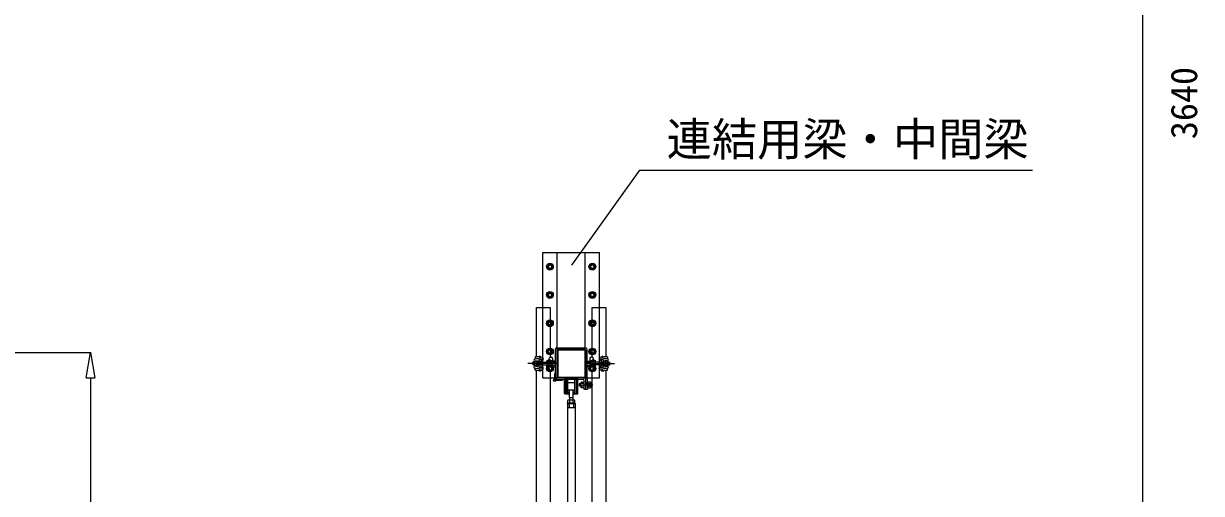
# Model space of a CAD drawing. Units: millimetres, scale not verified. Extents: x -9305 to 9305, y -6415 to 6415.
# Drawn here: x 1986 to 6151, y 401 to 2062 of the extents above; entities that cross this region are included whole.
import ezdxf
from ezdxf.enums import TextEntityAlignment as Align

# ---------------------------------------------------------------- set-up
doc = ezdxf.new("R2010")
doc.units = ezdxf.units.MM
doc.header["$LTSCALE"] = 40
doc.linetypes.add('CHAIN2', pattern=[12, 9, -1, 1, -1])
doc.linetypes.add('DOUBLE_CHAIN2', pattern=[12.8, 9, -1, 0.6, -0.6, 0.6, -1])
for name, color, linetype, lineweight in [('0-0_0', 7, 'Continuous', 9), ('0-3_CLGS-90', 7, 'Continuous', 9), ('0-6_TEXT', 7, 'Continuous', 9), ('0-9_寸法', 134, 'Continuous', 9)]:
    doc.layers.add(name, color=color, linetype=linetype, lineweight=lineweight)
doc.styles.add('ＭＳ ゴシック', font='')
doc.styles.get('ＭＳ ゴシック').set_extended_font_data('MS Gothic')

msp = doc.modelspace()

# ---------------------------------------------------------------- linework, layer by layer
at = {"layer": '0-0_0'}
for p, q in [((1656.7, 899.24), (2223.87, 899.24)), ((2222.87, 809.24), (2222.87, -3509.19))]:
    msp.add_line(p, q, dxfattribs=at)
at = {"layer": '0-0_0', "color": 134}
for p, q in [((2207.87, 809.24), (2222.87, 899.24)), ((2222.87, 899.24), (2237.87, 809.24)), ((2207.87, 809.24), (2237.87, 809.24))]:
    msp.add_line(p, q, dxfattribs=at)
at = {"layer": '0-0_0'}
msp.add_lwpolyline([(5942.88, 4346.1), (9044.87, 4346.1), (9044.87, -805.49), (5942.88, -805.49)], close=True, dxfattribs=at)
at = {"layer": '0-3_CLGS-90'}
for p, q in [((3822.2, 809.9), (3822.2, 1252.46)), ((3822.2, 1252.46), (4022.2, 1252.46)), ((3872.2, 909.9), (3872.2, 1252.46)), ((3972.2, 909.9), (3972.2, 1252.46)), ((4022.2, 809.9), (4022.2, 1252.46)), ((3858.17, 1202.46), (3852.69, 1211.96)), ((4008.17, 1202.46), (4002.69, 1211.96)), ((3836.23, 1202.46), (3841.72, 1192.96)), ((3986.23, 1202.46), (3991.72, 1192.96)), ((3836.23, 1102.46), (3841.72, 1092.96)), ((3858.17, 1102.46), (3852.69, 1111.96)), ((3986.23, 1102.46), (3991.72, 1092.96)), ((4008.17, 1102.46), (4002.69, 1111.96)), ((3799.51, 883.72), (3799.51, 1058.38)), ((3799.51, 1058.38), (3848.11, 1058.38)), ((3848.11, 1058.38), (3848.11, 882.86)), ((3996.81, 883.72), (3996.81, 1058.38)), ((3996.81, 1058.38), (4045.41, 1058.38)), ((4045.41, 1058.38), (4045.41, 882.86)), ((3836.23, 1002.46), (3841.72, 992.96)), ((3858.17, 1002.46), (3852.69, 1011.96)), ((3986.23, 1002.46), (3991.72, 992.96)), ((4008.17, 1002.46), (4002.69, 1011.96)), ((3794.68, 883.61), (3794.68, 877.01)), ((3811.48, 879.74), (3811.48, 886.86)), ((3818.13, 873.89), (3822.02, 874.57)), ((3823.67, 876.86), (3823.67, 876.54)), ((3823.67, 876.54), (3823.67, 875.17)), ((3836.23, 902.46), (3841.72, 892.96)), ((3841.72, 892.96), (3852.69, 892.96)), ((3844.98, 846.04), (3844.98, 875.19)), ((3846.48, 882.86), (3851.48, 882.86)), ((3856.48, 877.86), (3856.48, 841.86)), ((3866.16, 909.84), (3866.16, 803.83)), ((3872.16, 915.84), (3972.5, 915.84)), ((3872.8, 811.87), (3872.22, 907.87)), ((3872.51, 907.6), (3872.51, 812.2)), ((3874.2, 909.88), (3972.2, 909.88)), ((3970.21, 909.9), (3874.81, 909.9)), ((3970.21, 907.6), (3970.21, 812.2)), ((3972.21, 908.48), (3972.8, 812.49)), ((3972.51, 907.6), (3972.51, 812.2)), ((3979.15, 804.52), (3978.5, 909.87)), ((3986.23, 902.46), (3991.72, 892.96)), ((3988.54, 877.9), (3988.54, 841.9)), ((3998.54, 882.9), (3993.54, 882.9)), ((4000.04, 846.08), (4000.04, 875.23)), ((4008.17, 902.46), (4002.69, 911.96)), ((4021.35, 876.9), (4021.35, 876.58)), ((4021.35, 876.58), (4021.35, 875.21)), ((4026.89, 873.93), (4023, 874.61)), ((4033.54, 879.78), (4033.54, 886.9)), ((4050.34, 883.65), (4050.34, 877.05)), ((3786.4, 864.86), (3785.44, 863.52)), ((3786.4, 854.86), (3785.44, 856.21)), ((3794.78, 864.86), (3786.4, 864.86)), ((3794.78, 854.86), (3786.4, 854.86)), ((3795.56, 863.86), (3787.36, 863.86)), ((3795.56, 855.86), (3787.36, 855.86)), ((3794.68, 836.11), (3794.68, 842.72)), ((3796.05, 849.86), (3794.83, 851.59)), ((3796.05, 869.85), (3794.84, 868.14)), ((3796.05, 869.85), (3803.39, 869.87)), ((3803.39, 849.87), (3796.05, 849.87)), ((3804.85, 864.86), (3798.78, 864.88)), ((3804.9, 854.9), (3798.78, 854.88)), ((3799.51, 308.62), (3799.51, 836)), ((3821.7, 854.86), (3805.95, 854.86)), ((3821.76, 864.87), (3806.01, 864.87)), ((3822.5, 855.86), (3806.11, 855.86)), ((3822.54, 863.86), (3806.17, 863.86)), ((3806.48, 835.11), (3806.48, 836.35)), ((3806.62, 865.86), (3806.63, 866.86)), ((3816.48, 865.86), (3806.62, 865.86)), ((3806.62, 853.86), (3806.63, 852.87)), ((3816.48, 853.86), (3806.62, 853.86)), ((3811.48, 831.36), (3811.48, 839.86)), ((3811.59, 872.74), (3818.13, 873.89)), ((3811.59, 846.99), (3818.13, 845.84)), ((3816.48, 871.92), (3816.48, 865.86)), ((3816.48, 870.55), (3820.36, 871.24)), ((3816.48, 847.81), (3816.48, 853.86)), ((3816.48, 849.18), (3820.36, 848.49)), ((3818.13, 845.84), (3822.02, 845.15)), ((3821.7, 864.86), (3822.5, 863.86)), ((3821.7, 854.86), (3822.5, 855.86)), ((3821.7, 854.86), (3851.78, 854.86)), ((3821.76, 864.87), (3851.78, 864.87)), ((3823.67, 843.18), (3823.67, 844.55)), ((3823.67, 842.86), (3823.67, 843.18)), ((3836.23, 842.46), (3841.72, 832.96)), ((3836.32, 866.67), (3836.48, 869.86)), ((3836.32, 866.67), (3852.32, 865.86)), ((3852.32, 853.86), (3836.32, 853.06)), ((3836.48, 849.86), (3836.32, 853.06)), ((3836.48, 869.86), (3852.48, 869.06)), ((3852.48, 850.66), (3836.48, 849.86)), ((3841.72, 832.96), (3852.69, 832.96)), ((3841.98, 864.86), (3841.98, 866.38)), ((3841.98, 864.87), (3841.98, 866.38)), ((3841.98, 853.34), (3841.98, 854.86)), ((3841.98, 853.34), (3841.98, 854.86)), ((3841.98, 850.04), (3841.98, 850.14)), ((3851.48, 836.86), (3846.48, 836.86)), ((3847.98, 869.69), (3847.98, 869.29)), ((3847.98, 864.86), (3847.98, 866.08)), ((3847.98, 864.87), (3847.98, 866.08)), ((3847.98, 853.64), (3847.98, 854.86)), ((3847.98, 853.64), (3847.98, 854.86)), ((3847.98, 850.04), (3847.98, 850.44)), ((3848.11, 836.86), (3848.11, 296.02)), ((3851.78, 854.86), (3851.78, 864.87)), ((3853.28, 854.86), (3853.28, 864.87)), ((3855.71, 867.28), (3855.71, 849.28)), ((3865.61, 863.28), (3855.71, 863.28)), ((3865.61, 853.28), (3855.71, 853.28)), ((3856.48, 864.87), (3856.48, 854.86)), ((3865.61, 868.28), (3856.71, 868.28)), ((3856.71, 848.28), (3865.61, 848.28)), ((3979.01, 868.28), (3987.91, 868.28)), ((3979.01, 863.28), (3988.91, 863.28)), ((3979.01, 853.28), (3988.91, 853.28)), ((3987.91, 848.28), (3979.01, 848.28)), ((3986.23, 842.46), (3991.72, 832.96)), ((3988.54, 864.91), (3988.54, 854.9)), ((3988.91, 867.28), (3988.91, 849.28)), ((3991.74, 854.9), (3991.74, 864.91)), ((4008.54, 869.9), (3992.53, 869.1)), ((3992.53, 850.7), (4008.54, 849.9)), ((4008.7, 866.71), (3992.69, 865.9)), ((3992.69, 853.9), (4008.7, 853.1)), ((3993.24, 854.9), (3993.24, 864.91)), ((4023.26, 864.91), (3993.24, 864.91)), ((4023.32, 854.9), (3993.24, 854.9)), ((3993.54, 836.9), (3998.54, 836.9)), ((3996.81, 539.64), (3996.81, 836)), ((3997.04, 869.73), (3997.04, 869.33)), ((3997.04, 864.9), (3997.04, 866.12)), ((3997.04, 864.91), (3997.04, 866.12)), ((3997.04, 853.68), (3997.04, 854.9)), ((3997.04, 853.68), (3997.04, 854.9)), ((3997.04, 850.08), (3997.04, 850.48)), ((4008.17, 842.46), (4002.69, 851.96)), ((4003.04, 864.9), (4003.04, 866.42)), ((4003.04, 864.91), (4003.04, 866.42)), ((4003.04, 853.38), (4003.04, 854.9)), ((4003.04, 853.38), (4003.04, 854.9)), ((4008.7, 866.71), (4008.54, 869.9)), ((4008.54, 849.9), (4008.7, 853.1)), ((4021.35, 843.22), (4021.35, 844.59)), ((4021.35, 842.9), (4021.35, 843.22)), ((4022.48, 863.9), (4038.85, 863.9)), ((4023.32, 864.9), (4022.52, 863.9)), ((4023.32, 854.9), (4022.52, 855.9)), ((4022.52, 855.9), (4038.9, 855.9)), ((4026.89, 845.88), (4023, 845.19)), ((4023.26, 864.91), (4039, 864.91)), ((4023.32, 854.9), (4039.07, 854.9)), ((4028.54, 870.59), (4024.65, 871.28)), ((4028.54, 849.22), (4024.65, 848.53)), ((4033.43, 872.78), (4026.89, 873.93)), ((4033.43, 847.03), (4026.89, 845.88)), ((4028.54, 871.96), (4028.54, 865.9)), ((4028.54, 865.9), (4038.39, 865.9)), ((4028.54, 847.85), (4028.54, 853.9)), ((4028.54, 853.9), (4038.39, 853.9)), ((4033.54, 831.4), (4033.54, 839.9)), ((4038.39, 865.9), (4038.39, 866.9)), ((4038.39, 853.9), (4038.39, 852.91)), ((4038.54, 835.15), (4038.54, 836.39)), ((4040.12, 854.94), (4046.24, 854.92)), ((4040.17, 864.9), (4046.24, 864.92)), ((4048.97, 869.89), (4041.63, 869.91)), ((4041.63, 849.91), (4048.97, 849.91)), ((4045.41, 836.86), (4045.41, 433.54)), ((4048.97, 869.89), (4050.18, 868.18)), ((4048.97, 849.9), (4050.18, 851.63)), ((4049.46, 863.9), (4057.65, 863.9)), ((4049.46, 855.9), (4057.65, 855.9)), ((4050.24, 864.9), (4058.61, 864.9)), ((4050.24, 854.9), (4058.61, 854.9)), ((4050.34, 836.15), (4050.34, 842.76)), ((4058.61, 864.9), (4059.58, 863.56)), ((4058.61, 854.9), (4059.58, 856.25)), ((3822.2, 809.9), (4022.2, 809.9)), ((3866.85, 803.84), (3873.41, 810.48)), ((3866.85, 803.84), (3965.16, 804.44)), ((3868.11, 801.38), (3891.11, 801.38)), ((3874.81, 812.2), (3970.21, 812.2)), ((3874.81, 809.9), (3970.21, 809.9)), ((3970.81, 810.48), (3874.82, 809.89)), ((3890.81, 801.08), (3890.81, 803.98)), ((3890.81, 801.08), (3890.81, 801.38)), ((3899.01, 754.5), (3899.01, 809.9)), ((3900.61, 754.5), (3900.61, 808.3)), ((3900.61, 808.3), (3944.41, 808.3)), ((3904.01, 801.5), (3904.01, 757.5)), ((3910.81, 804.5), (3907.01, 804.5)), ((3911.01, 754.5), (3911.01, 804.5)), ((3911.01, 792.5), (3934.01, 792.5)), ((3941.01, 757.5), (3941.01, 801.5)), ((3944.41, 754.5), (3944.41, 808.3)), ((3946.01, 754.5), (3946.01, 809.9)), ((3957.63, 775.39), (3957.52, 793.39)), ((3958.51, 794.4), (3967.41, 794.45)), ((3972.82, 808.49), (3973.06, 769.49)), ((3979.15, 804.52), (3979.56, 769.53)), ((3990.31, 794.59), (3981.41, 794.54)), ((3991.43, 775.6), (3991.32, 793.6)), ((3900.61, 754.5), (3912.91, 754.5)), ((3900.61, 752.9), (3912.91, 752.9)), ((3911.01, 767.5), (3934.01, 767.5)), ((3912.91, 758.9), (3912.91, 754.5)), ((3912.91, 758.9), (3914.51, 758.9)), ((3914.51, 758.9), (3914.51, 754.5)), ((3916.26, 739.5), (3916.26, 767.5)), ((3928.76, 739.5), (3928.76, 767.5)), ((3930.51, 758.9), (3930.51, 754.5)), ((3930.51, 758.9), (3932.11, 758.9)), ((3932.11, 758.9), (3932.11, 754.5)), ((3932.11, 754.5), (3944.41, 754.5)), ((3932.11, 752.9), (3944.41, 752.9)), ((3951.55, 788.36), (3952.54, 789.36)), ((3951.6, 780.36), (3951.55, 788.36)), ((3952.6, 779.36), (3951.6, 780.36)), ((3961.44, 789.42), (3952.54, 789.36)), ((3952.6, 779.36), (3952.54, 789.36)), ((3961.5, 779.42), (3952.6, 779.36)), ((3967.44, 789.45), (3957.54, 789.39)), ((3967.5, 779.45), (3957.6, 779.39)), ((3967.53, 774.45), (3958.63, 774.4)), ((3979.37, 784.63), (3981.46, 786.14)), ((3979.58, 782.93), (3981.47, 784.34)), ((3981.44, 789.54), (3991.34, 789.6)), ((3981.5, 779.54), (3991.4, 779.6)), ((3981.53, 774.54), (3990.43, 774.59)), ((3909.1, 718.07), (3936.3, 718.07)), ((3909.1, 718.07), (3909.1, 705.07)), ((3909.7, 728.55), (3909.7, 720.55)), ((3909.7, 718.07), (3909.7, 720.56)), ((3909.7, 720.56), (3935.7, 720.56)), ((3909.7, 720.55), (3935.7, 720.55)), ((3933.7, 730.55), (3911.7, 730.55)), ((3915.1, 718.07), (3915.1, 705.07)), ((3916.01, 739.5), (3929.01, 739.5)), ((3916.2, 739.37), (3916.2, 726.87)), ((3916.2, 726.87), (3916.2, 718.07)), ((3929.2, 726.87), (3929.2, 739.37)), ((3929.2, 718.07), (3929.2, 726.87)), ((3930.3, 718.07), (3930.3, 705.07)), ((3935.7, 720.55), (3935.7, 728.55)), ((3935.7, 720.56), (3935.7, 718.07)), ((3936.3, 718.07), (3936.3, 705.07)), ((3909.1, 705.07), (3909.1, 100.3)), ((3909.1, 705.07), (3936.3, 705.07)), ((3936.3, 705.07), (3936.3, 54.14)), ((3996.81, 257.46), (3996.81, 400.86))]:
    msp.add_line(p, q, dxfattribs=at)
at = {"layer": '0-3_CLGS-90', "linetype": 'CHAIN2'}
for p, q in [((3873.48, 859.86), (3769.53, 859.86)), ((3874.51, 859.88), (3809.21, 859.68)), ((3971.54, 859.9), (4075.49, 859.9)), ((3962.77, 784.42), (3998.67, 784.64))]:
    msp.add_line(p, q, dxfattribs=at)
at = {"layer": '0-3_CLGS-90', "linetype": 'DOUBLE_CHAIN2'}
for p, q in [((3996.81, 400.86), (3996.81, 539.64)), ((4045.41, 433.54), (4045.41, 270.88))]:
    msp.add_line(p, q, dxfattribs=at)
at = {"layer": '0-3_CLGS-90'}
for points in [[(3852.69, 1211.96), (3841.72, 1211.96), (3836.23, 1202.46)], [(4002.69, 1211.96), (3991.72, 1211.96), (3986.23, 1202.46)], [(3841.72, 1192.96), (3852.69, 1192.96), (3858.17, 1202.46)], [(3991.72, 1192.96), (4002.69, 1192.96), (4008.17, 1202.46)], [(3852.69, 1111.96), (3841.72, 1111.96), (3836.23, 1102.46)], [(3841.72, 1092.96), (3852.69, 1092.96), (3858.17, 1102.46)], [(4002.69, 1111.96), (3991.72, 1111.96), (3986.23, 1102.46)], [(3991.72, 1092.96), (4002.69, 1092.96), (4008.17, 1102.46)], [(3852.69, 1011.96), (3841.72, 1011.96), (3836.23, 1002.46)], [(3841.72, 992.96), (3852.69, 992.96), (3858.17, 1002.46)], [(4002.69, 1011.96), (3991.72, 1011.96), (3986.23, 1002.46)], [(3991.72, 992.96), (4002.69, 992.96), (4008.17, 1002.46)], [(3810.7, 882.86), (3816.48, 882.86), (3815.48, 883.86), (3807.48, 883.86), (3806.61, 883.36)], [(3852.69, 911.96), (3841.72, 911.96), (3836.23, 902.46)], [(3970.21, 907.6), (3874.81, 907.6), (3874.81, 812.2)], [(4002.69, 911.96), (3991.72, 911.96), (3986.23, 902.46)], [(3991.72, 892.96), (4002.69, 892.96), (4008.17, 902.46)], [(4034.31, 882.9), (4028.54, 882.9), (4029.54, 883.9), (4037.54, 883.9), (4038.41, 883.4)], [(3810.7, 836.86), (3815.72, 836.86), (3816.48, 836.11), (3816.48, 835.11), (3815.72, 834.36), (3807.22, 834.36), (3806.48, 835.11)], [(3852.69, 851.96), (3841.72, 851.96), (3836.23, 842.46)], [(4002.69, 851.96), (3991.72, 851.96), (3986.23, 842.46)], [(3991.72, 832.96), (4002.69, 832.96), (4008.17, 842.46)], [(4034.31, 836.9), (4029.29, 836.9), (4028.54, 836.15), (4028.54, 835.15), (4029.29, 834.4), (4037.79, 834.4), (4038.54, 835.15)], [(3864.21, 805.08), (3864.21, 825.08), (3866.72, 825.08)], [(3938.01, 804.5), (3934.01, 804.5), (3934.01, 754.5)], [(3967.17, 802.46), (3967.56, 769.45), (3979.56, 769.53)]]:
    msp.add_lwpolyline(points, dxfattribs=at)
for points in [[(3839.98, 871.44), (3839.98, 870.44), (3840.72, 869.69), (3849.22, 869.69), (3849.98, 870.44), (3849.98, 871.44), (3849.22, 872.19), (3840.72, 872.19)], [(3839.98, 849.79), (3839.98, 850.04), (3849.98, 850.04), (3849.98, 849.79), (3849.22, 849.04), (3840.72, 849.04)], [(4005.04, 871.48), (4005.04, 870.48), (4004.29, 869.73), (3995.79, 869.73), (3995.04, 870.48), (3995.04, 871.48), (3995.79, 872.23), (4004.29, 872.23)], [(4005.04, 849.83), (4005.04, 850.08), (3995.04, 850.08), (3995.04, 849.83), (3995.79, 849.08), (4004.29, 849.08)], [(3981.53, 774.54), (3979.43, 774.53), (3979.31, 794.62), (3981.41, 794.64)]]:
    msp.add_lwpolyline(points, close=True, dxfattribs=at)
for centre, radius in [((3847.2, 1202.46), 12), ((3847.2, 1202.46), 9.5), ((3847.2, 1202.46), 6), ((3997.2, 1202.46), 12), ((3997.2, 1202.46), 9.5), ((3997.2, 1202.46), 6), ((3847.2, 1102.46), 12), ((3847.2, 1102.46), 9.5), ((3847.2, 1102.46), 6), ((3997.2, 1102.46), 12), ((3997.2, 1102.46), 9.5), ((3997.2, 1102.46), 6), ((3847.2, 1002.46), 12), ((3847.2, 1002.46), 9.5), ((3847.2, 1002.46), 6), ((3997.2, 1002.46), 12), ((3997.2, 1002.46), 9.5), ((3997.2, 1002.46), 6), ((3847.2, 902.46), 12), ((3847.2, 902.46), 9.5), ((3847.2, 902.46), 6), ((3997.2, 902.46), 12), ((3997.2, 902.46), 9.5), ((3997.2, 902.46), 6), ((3847.2, 842.46), 12), ((3847.2, 842.46), 9.5), ((3847.2, 842.46), 6), ((3997.2, 842.46), 12), ((3997.2, 842.46), 9.5), ((3997.2, 842.46), 6), ((3863.71, 800.88), 4.28), ((3863.71, 800.88), 3.24)]:
    msp.add_circle(centre, radius, dxfattribs=at)
for centre, radius, start, end in [((3795.89, 871.18), 5.57, 106.372, 179.388), ((3794.18, 877.01), 0.5, 286.372, 0), ((3798.94, 803.13), 80.6, 74.423, 93.034), ((3750.76, -68.69), 946.72, 85.612, 87.341), ((3819.67, 876.86), 4, 0, 80.589), ((3819.67, 875.17), 4, 279.983, 0), ((3821.67, 876.54), 2, 279.983, 0), ((3833.94, 882.16), 12.56, 281.657, 3.206), ((3851.48, 877.86), 5, 0, 90), ((3872.16, 909.84), 6, 90, 180), ((3874.22, 907.88), 2, 90.351, 180.351), ((3874.81, 907.6), 2.3, 90, 180), ((3970.21, 907.6), 2.3, 0, 90), ((3972.5, 909.84), 6, 0.351, 90), ((3993.54, 877.9), 5, 90, 180), ((4011.08, 882.2), 12.56, 176.794, 258.343), ((4025.35, 876.9), 4, 99.411, 180), ((4023.35, 876.58), 2, 180, 260.017), ((4025.35, 875.21), 4, 180, 260.017), ((4094.25, -68.65), 946.72, 92.659, 94.388), ((4046.07, 803.17), 80.6, 86.966, 105.577), ((4050.84, 877.05), 0.5, 180, 253.628), ((4049.13, 871.22), 5.57, 0.612, 73.628), ((3797.24, 871.64), 6.94, 183.378, 241.187), ((3797.24, 848.08), 6.94, 118.813, 176.622), ((3795.89, 848.55), 5.57, 180.612, 253.628), ((3794.18, 842.72), 0.5, 0, 73.628), ((3787.82, 1090.61), 247.98, 271.584, 278.014), ((3798.94, 916.6), 80.6, 266.966, 285.577), ((3806.57, 872.26), 10.8, 192.889, 223.374), ((3804.33, 848.61), 8.38, 131.538, 171.434), ((3813.01, 859.88), 15.09, 160.649, 199.351), ((3807.73, 850.11), 5.56, 120.537, 182.434), ((3809.28, 870.45), 7.12, 184.652, 231.611), ((3813.89, 859.93), 10.3, 151.363, 209.239), ((3778.16, 860.02), 28.24, 346.412, 13.575), ((3812.63, 866.83), 6, 99.983, 179.722), ((3812.63, 852.9), 6, 180.278, 260.017), ((3818.48, 871.92), 2, 99.983, 180), ((3818.48, 847.81), 2, 180, 260.017), ((3819.67, 842.86), 4, 279.411, 0), ((3819.67, 844.55), 4, 0, 80.017), ((3793.94, 860.02), 28.24, 349.465, 9.88), ((3821.67, 843.18), 2, 0, 80.017), ((3794.56, 860.02), 28.24, 351.532, 7.817), ((3833.94, 837.56), 12.56, 356.794, 78.343), ((3828.53, 859.86), 10.25, 330.771, 29.229), ((3851.48, 841.86), 5, 270, 0), ((3852.28, 864.87), 1, 0, 87.138), ((3852.28, 854.86), 1, 272.862, 0), ((3852.28, 864.87), 4.2, 0, 87.138), ((3852.28, 854.86), 4.2, 272.862, 0), ((3856.71, 867.28), 1, 90, 180), ((3856.71, 849.28), 1, 180, 270), ((3987.91, 867.28), 1, 0, 90), ((3987.91, 849.28), 1, 270, 0), ((3992.74, 864.91), 4.2, 92.862, 180), ((3992.74, 854.9), 4.2, 180, 267.138), ((3993.54, 841.9), 5, 180, 270), ((3992.74, 864.91), 1, 92.862, 180), ((3992.74, 854.9), 1, 180, 267.138), ((4011.08, 837.6), 12.56, 101.657, 183.206), ((4016.49, 859.9), 10.25, 150.771, 209.229), ((4025.35, 844.59), 4, 99.983, 180), ((4023.35, 843.22), 2, 99.983, 180), ((4025.35, 842.9), 4, 180, 260.589), ((4050.46, 860.06), 28.24, 172.183, 188.468), ((4057.19, 1090.65), 247.98, 261.986, 268.416), ((4051.08, 860.06), 28.24, 170.12, 190.535), ((4046.07, 916.64), 80.6, 254.423, 273.034), ((4026.54, 871.96), 2, 0, 80.017), ((4026.54, 847.85), 2, 279.983, 0), ((4032.39, 866.87), 6, 0.278, 80.017), ((4032.39, 852.94), 6, 279.983, 359.722), ((4066.86, 860.06), 28.24, 166.425, 193.588), ((4031.12, 859.97), 10.3, 330.761, 28.637), ((4037.29, 850.15), 5.56, 357.566, 59.463), ((4035.74, 870.49), 7.12, 308.389, 355.348), ((4032, 859.92), 15.09, 340.649, 19.351), ((4040.68, 848.65), 8.38, 8.566, 48.462), ((4038.44, 872.3), 10.8, 316.626, 347.111), ((4050.84, 842.76), 0.5, 106.372, 180), ((4049.13, 848.59), 5.57, 286.372, 359.388), ((4047.77, 871.68), 6.94, 298.813, 356.622), ((4047.77, 848.12), 6.94, 3.378, 61.187), ((3874.81, 812.2), 2.3, 180, 270), ((3874.8, 811.89), 2, 180.351, 270.351), ((3907.01, 801.5), 3, 90, 180), ((3938.01, 801.5), 3, 0, 90), ((3958.52, 793.4), 1, 90.351, 180.351), ((3970.21, 812.2), 2.3, 270, 0), ((3970.8, 812.48), 2, 270.351, 0.351), ((3970.82, 808.48), 2, 0.351, 90.351), ((3990.32, 793.59), 1, 0.351, 90.351), ((3900.61, 754.5), 1.6, 180, 270), ((3907.01, 757.5), 3, 180, 270), ((3912.91, 754.5), 1.6, 270, 0), ((3932.11, 754.5), 1.6, 180, 270), ((3938.01, 757.5), 3, 270, 0), ((3944.41, 754.5), 1.6, 270, 0), ((3958.63, 775.4), 1, 180.351, 270.351), ((3990.43, 775.59), 1, 270.351, 0.351), ((3911.7, 728.55), 2, 90, 180), ((3933.7, 728.55), 2, 0, 90)]:
    msp.add_arc(centre, radius, start, end, dxfattribs=at)
at = {"layer": '0-3_CLGS-90', "linetype": 'CHAIN2'}
msp.add_arc((3965.17, 802.44), 2, 0.678, 90.351, dxfattribs=at)
at = {"layer": '0-6_TEXT'}
for p, q in [((3924.83, 1207.29), (4164.71, 1543.75)), ((4164.71, 1543.75), (5553.83, 1543.75))]:
    msp.add_line(p, q, dxfattribs=at)

# ---------------------------------------------------------------- texts
at = {"layer": '0-6_TEXT', "style": 'ＭＳ ゴシック'}
msp.add_text('連結用梁・中間梁', height=117.3, dxfattribs=at).set_placement((4259.89, 1559.18), align=Align.BOTTOM_LEFT)
at = {"layer": '0-9_寸法', "color": 7, "style": 'ＭＳ ゴシック'}
msp.add_text('3640', height=93.84, rotation=90, dxfattribs=at).set_placement((6163.88, 1653.28), align=Align.BOTTOM_LEFT)

doc.saveas('drawing.dxf')
